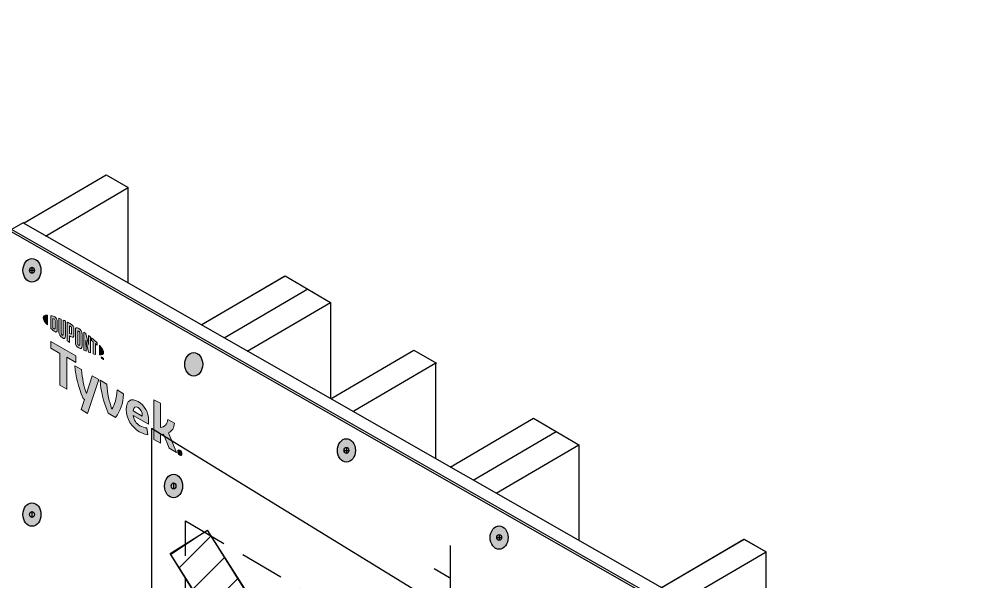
# Model space of a CAD drawing. Extents: x -1392 to 5791, y -3809 to 1722.
# Drawn here: x 3655.4 to 4040.7, y -2620.4 to -2391.5 of the extents above; entities that cross this region are included whole.
import ezdxf

# ---------------------------------------------------------------- set-up
doc = ezdxf.new("R2010")
doc.units = 0
doc.header["$MEASUREMENT"] = 0
doc.linetypes.add('AI-Linetype-60', pattern=[27, 18, -9])
doc.linetypes.add('AI-Linetype-63', pattern=[27, 18, -9])
for name, color, linetype, lineweight in [('G-ANNO-TTLB', 7, 'Continuous', 0), ('Layer 12', 7, 'Continuous', 0), ('TYVEK', 7, 'Continuous', 0), ('WALL SCRATCH', 7, 'Continuous', 0), ('X-REF - TRACED', 7, 'Continuous', 0)]:
    doc.layers.add(name, color=color, linetype=linetype, lineweight=lineweight)

# ---------------------------------------------------------------- blocks, each defined once
blk = doc.blocks.new('Block_132')
at = {"layer": 'WALL SCRATCH', "true_color": 0x003b71, "transparency": 33554687}
h = blk.add_hatch(color=156, dxfattribs=at)
h.dxf.hatch_style = 2
edge = h.paths.add_edge_path()
edge.add_ellipse((3718.38, -2684.45), major_axis=(0, 4.78), ratio=0.766948, start_angle=0, end_angle=360)
at = {"layer": 'WALL SCRATCH', "color": 18, "lineweight": 25, "true_color": 0x080808}
for p, q in [((3717.4, -2684.42), (3719.35, -2684.42)), ((3718.38, -2683.19), (3718.38, -2685.66))]:
    blk.add_line(p, q, dxfattribs=at)
at = {"layer": 'WALL SCRATCH', "color": 8, "lineweight": 25, "true_color": 0x808080}
blk.add_lwpolyline([(3717.86, -2680.03)], dxfattribs=at)
at = {"layer": 'WALL SCRATCH', "color": 18, "lineweight": 25, "true_color": 0x000000}
blk.add_ellipse((3718.38, -2684.45), major_axis=(0, 4.78), ratio=0.766948, dxfattribs=at)
at = {"layer": 'WALL SCRATCH', "color": 18, "lineweight": 25, "true_color": 0x080808}
blk.add_ellipse((3718.38, -2684.42), major_axis=(0, 1.23), ratio=0.788846, dxfattribs=at)
blk = doc.blocks.new('Block_133')
at = {"layer": 'WALL SCRATCH', "true_color": 0x003b71, "transparency": 33554687}
h = blk.add_hatch(color=156, dxfattribs=at)
h.dxf.hatch_style = 2
edge = h.paths.add_edge_path()
edge.add_ellipse((3718.38, -2581.68), major_axis=(0, 4.78), ratio=0.766948, start_angle=0, end_angle=360)
at = {"layer": 'WALL SCRATCH', "color": 18, "lineweight": 25, "true_color": 0x080808}
blk.add_line((3718.38, -2580.41), (3718.38, -2582.88), dxfattribs=at)
at = {"layer": 'WALL SCRATCH', "color": 18, "lineweight": 25, "true_color": 0x000000}
blk.add_ellipse((3718.38, -2581.68), major_axis=(0, 4.78), ratio=0.766948, dxfattribs=at)
at = {"layer": 'WALL SCRATCH', "color": 18, "lineweight": 25, "true_color": 0x080808}
blk.add_ellipse((3718.38, -2581.65), major_axis=(0, 1.23), ratio=0.788846, dxfattribs=at)
blk = doc.blocks.new('Block_134')
at = {"layer": 'WALL SCRATCH', "true_color": 0x003b71, "transparency": 33554687}
h = blk.add_hatch(color=156, dxfattribs=at)
h.dxf.hatch_style = 2
edge = h.paths.add_edge_path()
edge.add_spline(control_points=[(3718.38, -2792.01), (3719.95, -2792.01), (3721.3, -2790.71), (3721.82, -2788.89), (3721.82, -2788.89), (3717.4, -2782.62), (3717.4, -2782.62), (3715.85, -2783.17), (3714.71, -2785.03), (3714.71, -2787.23), (3714.71, -2789.87), (3716.35, -2792.01), (3718.38, -2792.01)], knot_values=[0, 0, 0, 0, 1, 1, 1, 2, 2, 2, 3, 3, 3, 4, 4, 4, 4], degree=3, periodic=0)
at = {"layer": 'WALL SCRATCH', "color": 18, "lineweight": 25, "true_color": 0x080808}
for p, q in [((3718.38, -2785.96), (3718.38, -2788.43)), ((3717.4, -2787.2), (3719.35, -2787.2))]:
    blk.add_line(p, q, dxfattribs=at)
at = {"layer": 'WALL SCRATCH', "color": 8, "lineweight": 25, "true_color": 0x808080}
blk.add_lwpolyline([(3717.86, -2792.34)], dxfattribs=at)
at = {"layer": 'WALL SCRATCH', "color": 18, "lineweight": 25, "true_color": 0x080808}
blk.add_ellipse((3718.38, -2787.2), major_axis=(0, 1.23), ratio=0.788846, dxfattribs=at)
at = {"layer": 'WALL SCRATCH', "color": 18, "lineweight": 25, "true_color": 0x000000}
blk.add_open_spline([(3718.38, -2792.01), (3719.95, -2792.01), (3721.3, -2790.71), (3721.82, -2788.89), (3721.82, -2788.89), (3717.4, -2782.62), (3717.4, -2782.62), (3715.85, -2783.17), (3714.71, -2785.03), (3714.71, -2787.23), (3714.71, -2789.87), (3716.35, -2792.01), (3718.38, -2792.01)], degree=3, knots=[0, 0, 0, 0, 1, 1, 1, 2, 2, 2, 3, 3, 3, 4, 4, 4, 4], dxfattribs=at)
blk = doc.blocks.new('Block_131')
at = {"layer": 'WALL SCRATCH'}
for name in ['Block_133', 'Block_132', 'Block_134']:
    blk.add_blockref(name, (0, 0), dxfattribs=at)
blk = doc.blocks.new('Block_130')
at = {"layer": 'WALL SCRATCH'}
blk.add_blockref('Block_131', (0, 0), dxfattribs=at)
blk = doc.blocks.new('Block_145')
at = {"layer": 'WALL SCRATCH', "true_color": 0x003b71, "transparency": 33554687}
h = blk.add_hatch(color=156, dxfattribs=at)
h.dxf.hatch_style = 2
edge = h.paths.add_edge_path()
edge.add_ellipse((3718.38, -2684.45), major_axis=(0, 4.78), ratio=0.766948, start_angle=0, end_angle=360)
at = {"layer": 'WALL SCRATCH', "color": 18, "lineweight": 25, "true_color": 0x080808}
for p, q in [((3717.4, -2684.42), (3719.35, -2684.42)), ((3718.38, -2683.19), (3718.38, -2685.66))]:
    blk.add_line(p, q, dxfattribs=at)
at = {"layer": 'WALL SCRATCH', "color": 8, "lineweight": 25, "true_color": 0x808080}
blk.add_lwpolyline([(3717.86, -2680.03)], dxfattribs=at)
at = {"layer": 'WALL SCRATCH', "color": 18, "lineweight": 25, "true_color": 0x000000}
blk.add_ellipse((3718.38, -2684.45), major_axis=(0, 4.78), ratio=0.766948, dxfattribs=at)
at = {"layer": 'WALL SCRATCH', "color": 18, "lineweight": 25, "true_color": 0x080808}
blk.add_ellipse((3718.38, -2684.42), major_axis=(0, 1.23), ratio=0.788846, dxfattribs=at)
blk = doc.blocks.new('Block_146')
at = {"layer": 'WALL SCRATCH', "true_color": 0x003b71, "transparency": 33554687}
h = blk.add_hatch(color=156, dxfattribs=at)
h.dxf.hatch_style = 2
edge = h.paths.add_edge_path()
edge.add_ellipse((3718.38, -2581.68), major_axis=(0, 4.78), ratio=0.766948, start_angle=0, end_angle=360)
at = {"layer": 'WALL SCRATCH', "color": 18, "lineweight": 25, "true_color": 0x080808}
blk.add_line((3718.38, -2580.41), (3718.38, -2582.88), dxfattribs=at)
at = {"layer": 'WALL SCRATCH', "color": 18, "lineweight": 25, "true_color": 0x000000}
blk.add_ellipse((3718.38, -2581.68), major_axis=(0, 4.78), ratio=0.766948, dxfattribs=at)
at = {"layer": 'WALL SCRATCH', "color": 18, "lineweight": 25, "true_color": 0x080808}
blk.add_ellipse((3718.38, -2581.65), major_axis=(0, 1.23), ratio=0.788846, dxfattribs=at)
blk = doc.blocks.new('Block_147')
at = {"layer": 'WALL SCRATCH', "true_color": 0x003b71, "transparency": 33554687}
h = blk.add_hatch(color=156, dxfattribs=at)
h.dxf.hatch_style = 2
edge = h.paths.add_edge_path()
edge.add_spline(control_points=[(3718.38, -2792.01), (3719.95, -2792.01), (3721.3, -2790.71), (3721.82, -2788.89), (3721.82, -2788.89), (3717.4, -2782.62), (3717.4, -2782.62), (3715.85, -2783.17), (3714.71, -2785.03), (3714.71, -2787.23), (3714.71, -2789.87), (3716.35, -2792.01), (3718.38, -2792.01)], knot_values=[0, 0, 0, 0, 1, 1, 1, 2, 2, 2, 3, 3, 3, 4, 4, 4, 4], degree=3, periodic=0)
at = {"layer": 'WALL SCRATCH', "color": 18, "lineweight": 25, "true_color": 0x080808}
for p, q in [((3718.38, -2785.96), (3718.38, -2788.43)), ((3717.4, -2787.2), (3719.35, -2787.2))]:
    blk.add_line(p, q, dxfattribs=at)
at = {"layer": 'WALL SCRATCH', "color": 8, "lineweight": 25, "true_color": 0x808080}
blk.add_lwpolyline([(3717.86, -2792.34)], dxfattribs=at)
at = {"layer": 'WALL SCRATCH', "color": 18, "lineweight": 25, "true_color": 0x080808}
blk.add_ellipse((3718.38, -2787.2), major_axis=(0, 1.23), ratio=0.788846, dxfattribs=at)
at = {"layer": 'WALL SCRATCH', "color": 18, "lineweight": 25, "true_color": 0x000000}
blk.add_open_spline([(3718.38, -2792.01), (3719.95, -2792.01), (3721.3, -2790.71), (3721.82, -2788.89), (3721.82, -2788.89), (3717.4, -2782.62), (3717.4, -2782.62), (3715.85, -2783.17), (3714.71, -2785.03), (3714.71, -2787.23), (3714.71, -2789.87), (3716.35, -2792.01), (3718.38, -2792.01)], degree=3, knots=[0, 0, 0, 0, 1, 1, 1, 2, 2, 2, 3, 3, 3, 4, 4, 4, 4], dxfattribs=at)
blk = doc.blocks.new('Block_144')
at = {"layer": 'WALL SCRATCH'}
for name in ['Block_146', 'Block_145', 'Block_147']:
    blk.add_blockref(name, (0, 0), dxfattribs=at)
blk = doc.blocks.new('Block_143')
at = {"layer": 'WALL SCRATCH'}
blk.add_blockref('Block_144', (0, 0), dxfattribs=at)
blk = doc.blocks.new('Block_592')
at = {"layer": 'TYVEK', "true_color": 0x003b71, "transparency": 33554687}
h = blk.add_hatch(color=156, dxfattribs=at)
h.dxf.hatch_style = 2
edge = h.paths.add_edge_path()
edge.add_ellipse((3850.97, -2602.67), major_axis=(0, 4.78), ratio=0.766948, start_angle=0, end_angle=360)
at = {"layer": 'TYVEK', "color": 18, "lineweight": 25, "true_color": 0x000000}
for p, q in [((3850, -2602.64), (3851.95, -2602.64)), ((3850.97, -2601.41), (3850.97, -2603.87))]:
    blk.add_line(p, q, dxfattribs=at)
for centre, major_axis, ratio in [((3850.97, -2602.67), (0, 4.78), 0.766948), ((3850.97, -2602.64), (0, 1.23), 0.788846)]:
    blk.add_ellipse(centre, major_axis=major_axis, ratio=ratio, dxfattribs=at)
blk = doc.blocks.new('Block_593')
at = {"layer": 'TYVEK', "true_color": 0x003b71, "transparency": 33554687}
h = blk.add_hatch(color=156, dxfattribs=at)
h.dxf.hatch_style = 2
edge = h.paths.add_edge_path()
edge.add_ellipse((3788.77, -2567.18), major_axis=(0, 4.78), ratio=0.766948, start_angle=0, end_angle=360)
at = {"layer": 'TYVEK', "color": 18, "lineweight": 25, "true_color": 0x000000}
for p, q in [((3788.77, -2565.92), (3788.77, -2568.39)), ((3787.8, -2567.15), (3789.75, -2567.15))]:
    blk.add_line(p, q, dxfattribs=at)
blk.add_lwpolyline([(3788.26, -2562.82)], dxfattribs=at)
for centre, major_axis, ratio in [((3788.77, -2567.18), (0, 4.78), 0.766948), ((3788.77, -2567.15), (0, 1.23), 0.788846)]:
    blk.add_ellipse(centre, major_axis=major_axis, ratio=ratio, dxfattribs=at)
blk = doc.blocks.new('Block_594')
at = {"layer": 'TYVEK', "true_color": 0x003b71, "transparency": 33554687}
h = blk.add_hatch(color=156, dxfattribs=at)
h.dxf.hatch_style = 2
edge = h.paths.add_edge_path()
edge.add_ellipse((3660.71, -2493.84), major_axis=(0, 4.78), ratio=0.766948, start_angle=0, end_angle=360)
at = {"layer": 'TYVEK', "color": 18, "lineweight": 25, "true_color": 0x000000}
for p, q in [((3660.71, -2492.58), (3660.71, -2495.04)), ((3659.73, -2493.81), (3661.68, -2493.81))]:
    blk.add_line(p, q, dxfattribs=at)
for centre, major_axis, ratio in [((3660.71, -2493.84), (0, 4.78), 0.766948), ((3660.71, -2493.81), (0, 1.23), 0.788846)]:
    blk.add_ellipse(centre, major_axis=major_axis, ratio=ratio, dxfattribs=at)
blk = doc.blocks.new('Block_597')
at = {"layer": 'TYVEK', "true_color": 0x003b71, "transparency": 33554687}
h = blk.add_hatch(color=156, dxfattribs=at)
h.dxf.hatch_style = 2
edge = h.paths.add_edge_path()
edge.add_ellipse((3660.71, -2593.29), major_axis=(0, 4.78), ratio=0.766948, start_angle=0, end_angle=360)
at = {"layer": 'TYVEK', "color": 18, "lineweight": 25, "true_color": 0x000000}
blk.add_line((3660.71, -2592.03), (3660.71, -2594.5), dxfattribs=at)
for centre, major_axis, ratio in [((3660.71, -2593.29), (0, 4.78), 0.766948), ((3660.71, -2593.27), (0, 1.23), 0.788846)]:
    blk.add_ellipse(centre, major_axis=major_axis, ratio=ratio, dxfattribs=at)
blk = doc.blocks.new('Block_830')
at = {"layer": 'X-REF - TRACED', "true_color": 0x848484, "transparency": 33554687}
h = blk.add_hatch(color=252, dxfattribs=at)
h.dxf.hatch_style = 2
edge = h.paths.add_edge_path()
edge.add_spline(control_points=[(3665.29, -2513.09), (3665.29, -2513.81), (3665.9, -2514.84), (3666.97, -2516.04), (3666.97, -2516.04), (3666.97, -2512.1), (3666.97, -2512.1), (3665.9, -2512.06), (3665.29, -2512.38), (3665.29, -2513.09)], knot_values=[0, 0, 0, 0, 1, 1, 1, 2, 2, 2, 3, 3, 3, 3], degree=3, periodic=0)
h = blk.add_hatch(color=252, dxfattribs=at)
h.dxf.hatch_style = 2
edge = h.paths.add_edge_path()
edge.add_spline(control_points=[(3670.17, -2517.52), (3670.17, -2517.82), (3670.01, -2517.83), (3669.83, -2517.72), (3669.68, -2517.64), (3669.45, -2517.45), (3669.26, -2517.28), (3669.26, -2517.28), (3669.26, -2513.51), (3669.26, -2513.51), (3669.45, -2513.56), (3669.68, -2513.63), (3669.83, -2513.72), (3670.01, -2513.83), (3670.17, -2514.02), (3670.17, -2514.32), (3670.17, -2514.32), (3670.17, -2517.52), (3670.17, -2517.52)], knot_values=[0, 0, 0, 0, 1, 1, 1, 2, 2, 2, 3, 3, 3, 4, 4, 4, 5, 5, 5, 6, 6, 6, 6], degree=3, periodic=0)
edge = h.paths.add_edge_path()
edge.add_spline(control_points=[(3669.95, -2512.8), (3669.65, -2512.63), (3669.22, -2512.48), (3668.44, -2512.31), (3668.44, -2512.31), (3668.44, -2517.54), (3668.44, -2517.54), (3669.13, -2518.17), (3669.65, -2518.61), (3669.95, -2518.78), (3670.64, -2519.18), (3671.02, -2518.92), (3671.02, -2518.15), (3671.02, -2518.15), (3671.02, -2514.68), (3671.02, -2514.68), (3671.02, -2513.91), (3670.64, -2513.2), (3669.95, -2512.8)], knot_values=[0, 0, 0, 0, 1, 1, 1, 2, 2, 2, 3, 3, 3, 4, 4, 4, 5, 5, 5, 6, 6, 6, 6], degree=3, periodic=0)
h = blk.add_hatch(color=252, dxfattribs=at)
h.dxf.hatch_style = 2
edge = h.paths.add_edge_path()
edge.add_spline(control_points=[(3673.42, -2520.01), (3673.42, -2520.31), (3673.33, -2520.45), (3673, -2520.21), (3672.67, -2519.98), (3672.59, -2519.77), (3672.59, -2519.42), (3672.59, -2519.42), (3672.59, -2513.73), (3672.59, -2513.73), (3672.37, -2513.63), (3671.89, -2513.43), (3671.69, -2513.35), (3671.69, -2513.35), (3671.69, -2519.1), (3671.69, -2519.1), (3671.69, -2520.02), (3672.08, -2520.6), (3673, -2521.25), (3673.84, -2521.85), (3674.35, -2521.66), (3674.35, -2520.64), (3674.35, -2520.64), (3674.35, -2514.56), (3674.35, -2514.56), (3674.18, -2514.47), (3673.6, -2514.2), (3673.42, -2514.11), (3673.42, -2514.11), (3673.42, -2520.01), (3673.42, -2520.01)], knot_values=[0, 0, 0, 0, 1, 1, 1, 2, 2, 2, 3, 3, 3, 4, 4, 4, 5, 5, 5, 6, 6, 6, 7, 7, 7, 8, 8, 8, 9, 9, 9, 10, 10, 10, 10], degree=3, periodic=0)
h = blk.add_hatch(color=252, dxfattribs=at)
h.dxf.hatch_style = 2
edge = h.paths.add_edge_path()
edge.add_spline(control_points=[(3676.84, -2519.48), (3676.84, -2519.81), (3676.73, -2519.92), (3676.35, -2519.7), (3676.35, -2519.7), (3676.02, -2519.51), (3676.02, -2519.51), (3676.02, -2519.51), (3676.02, -2516.49), (3676.02, -2516.49), (3676.17, -2516.57), (3676.25, -2516.61), (3676.34, -2516.66), (3676.75, -2516.9), (3676.84, -2517.13), (3676.84, -2517.47), (3676.84, -2517.47), (3676.84, -2519.48), (3676.84, -2519.48)], knot_values=[0, 0, 0, 0, 1, 1, 1, 2, 2, 2, 3, 3, 3, 4, 4, 4, 5, 5, 5, 6, 6, 6, 6], degree=3, periodic=0)
edge = h.paths.add_edge_path()
edge.add_spline(control_points=[(3676.39, -2515.63), (3676.23, -2515.53), (3675.63, -2515.21), (3675.09, -2514.93), (3675.09, -2514.93), (3675.09, -2522.59), (3675.09, -2522.59), (3675.27, -2522.7), (3675.76, -2523.02), (3676.02, -2523.18), (3676.02, -2523.18), (3676.02, -2520.58), (3676.02, -2520.58), (3676.02, -2520.58), (3676.39, -2520.79), (3676.39, -2520.79), (3677.37, -2521.35), (3677.78, -2521.08), (3677.78, -2520.11), (3677.78, -2520.11), (3677.78, -2517.86), (3677.78, -2517.86), (3677.78, -2516.9), (3677.32, -2516.16), (3676.39, -2515.63)], knot_values=[0, 0, 0, 0, 1, 1, 1, 2, 2, 2, 3, 3, 3, 4, 4, 4, 5, 5, 5, 6, 6, 6, 7, 7, 7, 8, 8, 8, 8], degree=3, periodic=0)
h = blk.add_hatch(color=252, dxfattribs=at)
h.dxf.hatch_style = 2
edge = h.paths.add_edge_path()
edge.add_spline(control_points=[(3680.19, -2524.09), (3680.19, -2524.39), (3680.1, -2524.5), (3679.77, -2524.32), (3679.42, -2524.13), (3679.33, -2523.91), (3679.33, -2523.6), (3679.33, -2523.6), (3679.33, -2518.83), (3679.33, -2518.83), (3679.33, -2518.51), (3679.42, -2518.39), (3679.77, -2518.6), (3680.1, -2518.8), (3680.19, -2519.02), (3680.19, -2519.32), (3680.19, -2519.32), (3680.19, -2524.09), (3680.19, -2524.09)], knot_values=[0, 0, 0, 0, 1, 1, 1, 2, 2, 2, 3, 3, 3, 4, 4, 4, 5, 5, 5, 6, 6, 6, 6], degree=3, periodic=0)
edge = h.paths.add_edge_path()
edge.add_spline(control_points=[(3679.77, -2517.53), (3678.9, -2516.98), (3678.38, -2517.12), (3678.38, -2518.13), (3678.38, -2518.13), (3678.38, -2523.14), (3678.38, -2523.14), (3678.38, -2524.2), (3678.85, -2524.91), (3679.77, -2525.39), (3680.66, -2525.87), (3681.13, -2525.75), (3681.13, -2524.61), (3681.13, -2524.61), (3681.13, -2519.84), (3681.13, -2519.84), (3681.13, -2518.76), (3680.71, -2518.13), (3679.77, -2517.53)], knot_values=[0, 0, 0, 0, 1, 1, 1, 2, 2, 2, 3, 3, 3, 4, 4, 4, 5, 5, 5, 6, 6, 6, 6], degree=3, periodic=0)
h = blk.add_hatch(color=252, dxfattribs=at)
h.dxf.hatch_style = 2
edge = h.paths.add_edge_path()
edge.add_spline(control_points=[(3683.74, -2524.09), (3683.74, -2524.09), (3682.7, -2519.59), (3682.7, -2519.59), (3682.41, -2519.39), (3682.07, -2519.15), (3681.81, -2518.97), (3681.81, -2518.97), (3681.81, -2526.31), (3681.81, -2526.31), (3681.99, -2526.4), (3682.47, -2526.61), (3682.71, -2526.72), (3682.71, -2526.72), (3682.64, -2522.34), (3682.64, -2522.34), (3682.64, -2522.34), (3683.74, -2527.14), (3683.74, -2527.14), (3683.97, -2527.23), (3684.31, -2527.36), (3684.54, -2527.44), (3684.54, -2527.44), (3684.54, -2520.99), (3684.54, -2520.99), (3684.3, -2520.8), (3683.88, -2520.47), (3683.67, -2520.32), (3683.67, -2520.32), (3683.74, -2524.09), (3683.74, -2524.09)], knot_values=[0, 0, 0, 0, 1, 1, 1, 2, 2, 2, 3, 3, 3, 4, 4, 4, 5, 5, 5, 6, 6, 6, 7, 7, 7, 8, 8, 8, 9, 9, 9, 10, 10, 10, 10], degree=3, periodic=0)
h = blk.add_hatch(color=252, dxfattribs=at)
h.dxf.hatch_style = 2
edge = h.paths.add_edge_path()
edge.add_spline(control_points=[(3685, -2522.38), (3685.23, -2522.57), (3685.46, -2522.75), (3685.69, -2522.94), (3685.69, -2522.94), (3685.69, -2527.82), (3685.69, -2527.82), (3685.89, -2527.88), (3686.27, -2527.99), (3686.53, -2528.05), (3686.53, -2528.05), (3686.53, -2523.65), (3686.53, -2523.65), (3686.77, -2523.87), (3687, -2524.07), (3687.21, -2524.26), (3687.21, -2524.26), (3687.21, -2523.32), (3687.21, -2523.32), (3686.55, -2522.67), (3685.83, -2522.04), (3685, -2521.36), (3685, -2521.36), (3685, -2522.38), (3685, -2522.38)], knot_values=[0, 0, 0, 0, 1, 1, 1, 2, 2, 2, 3, 3, 3, 4, 4, 4, 5, 5, 5, 6, 6, 6, 7, 7, 7, 8, 8, 8, 8], degree=3, periodic=0)
h = blk.add_hatch(color=252, dxfattribs=at)
h.dxf.hatch_style = 2
edge = h.paths.add_edge_path()
edge.add_spline(control_points=[(3689.9, -2527.3), (3689.9, -2528.02), (3689.28, -2528.34), (3688.22, -2528.31), (3688.22, -2528.31), (3688.22, -2524.36), (3688.22, -2524.36), (3689.28, -2525.56), (3689.9, -2526.58), (3689.9, -2527.3)], knot_values=[0, 0, 0, 0, 1, 1, 1, 2, 2, 2, 3, 3, 3, 3], degree=3, periodic=0)
h = blk.add_hatch(color=252, dxfattribs=at)
h.dxf.hatch_style = 2
edge = h.paths.add_edge_path()
edge.add_spline(control_points=[(3689.4, -2529.38), (3689.4, -2529.38), (3689.5, -2529.44), (3689.5, -2529.44), (3689.5, -2529.44), (3689.65, -2529.8), (3689.65, -2529.8), (3689.65, -2529.8), (3689.8, -2529.61), (3689.8, -2529.61), (3689.8, -2529.61), (3689.9, -2529.67), (3689.9, -2529.67), (3689.9, -2529.67), (3689.9, -2530.24), (3689.9, -2530.24), (3689.9, -2530.24), (3689.8, -2530.19), (3689.8, -2530.19), (3689.8, -2530.19), (3689.8, -2529.78), (3689.8, -2529.78), (3689.8, -2529.78), (3689.65, -2529.97), (3689.65, -2529.97), (3689.65, -2529.97), (3689.64, -2529.96), (3689.64, -2529.96), (3689.64, -2529.96), (3689.49, -2529.6), (3689.49, -2529.6), (3689.49, -2529.6), (3689.49, -2530), (3689.49, -2530), (3689.49, -2530), (3689.4, -2529.95), (3689.4, -2529.95), (3689.4, -2529.95), (3689.4, -2529.38), (3689.4, -2529.38)], knot_values=[0, 0, 0, 0, 1, 1, 1, 2, 2, 2, 3, 3, 3, 4, 4, 4, 5, 5, 5, 6, 6, 6, 7, 7, 7, 8, 8, 8, 9, 9, 9, 10, 10, 10, 11, 11, 11, 12, 12, 12, 13, 13, 13, 13], degree=3, periodic=0)
edge = h.paths.add_edge_path()
edge.add_spline(control_points=[(3689.04, -2529.28), (3689.04, -2529.28), (3688.89, -2529.19), (3688.89, -2529.19), (3688.89, -2529.19), (3688.89, -2529.09), (3688.89, -2529.09), (3688.89, -2529.09), (3689.29, -2529.32), (3689.29, -2529.32), (3689.29, -2529.32), (3689.29, -2529.42), (3689.29, -2529.42), (3689.29, -2529.42), (3689.14, -2529.33), (3689.14, -2529.33), (3689.14, -2529.33), (3689.14, -2529.8), (3689.14, -2529.8), (3689.14, -2529.8), (3689.04, -2529.75), (3689.04, -2529.75), (3689.04, -2529.75), (3689.04, -2529.28), (3689.04, -2529.28)], knot_values=[0, 0, 0, 0, 1, 1, 1, 2, 2, 2, 3, 3, 3, 4, 4, 4, 5, 5, 5, 6, 6, 6, 7, 7, 7, 8, 8, 8, 8], degree=3, periodic=0)
at = {"layer": 'X-REF - TRACED'}
for points, knots in [([(3665.29, -2513.09), (3665.29, -2513.81), (3665.9, -2514.84), (3666.97, -2516.04), (3666.97, -2516.04), (3666.97, -2512.1), (3666.97, -2512.1), (3665.9, -2512.06), (3665.29, -2512.38), (3665.29, -2513.09)], [0, 0, 0, 0, 1, 1, 1, 2, 2, 2, 3, 3, 3, 3]), ([(3669.95, -2512.8), (3669.65, -2512.63), (3669.22, -2512.48), (3668.44, -2512.31), (3668.44, -2512.31), (3668.44, -2517.54), (3668.44, -2517.54), (3669.13, -2518.17), (3669.65, -2518.61), (3669.95, -2518.78), (3670.64, -2519.18), (3671.02, -2518.92), (3671.02, -2518.15), (3671.02, -2518.15), (3671.02, -2514.68), (3671.02, -2514.68), (3671.02, -2513.91), (3670.64, -2513.2), (3669.95, -2512.8)], [0, 0, 0, 0, 1, 1, 1, 2, 2, 2, 3, 3, 3, 4, 4, 4, 5, 5, 5, 6, 6, 6, 6]), ([(3670.17, -2517.52), (3670.17, -2517.82), (3670.01, -2517.83), (3669.83, -2517.72), (3669.68, -2517.64), (3669.45, -2517.45), (3669.26, -2517.28), (3669.26, -2517.28), (3669.26, -2513.51), (3669.26, -2513.51), (3669.45, -2513.56), (3669.68, -2513.63), (3669.83, -2513.72), (3670.01, -2513.83), (3670.17, -2514.02), (3670.17, -2514.32), (3670.17, -2514.32), (3670.17, -2517.52), (3670.17, -2517.52)], [0, 0, 0, 0, 1, 1, 1, 2, 2, 2, 3, 3, 3, 4, 4, 4, 5, 5, 5, 6, 6, 6, 6]), ([(3673.42, -2520.01), (3673.42, -2520.31), (3673.33, -2520.45), (3673, -2520.21), (3672.67, -2519.98), (3672.59, -2519.77), (3672.59, -2519.42), (3672.59, -2519.42), (3672.59, -2513.73), (3672.59, -2513.73), (3672.37, -2513.63), (3671.89, -2513.43), (3671.69, -2513.35), (3671.69, -2513.35), (3671.69, -2519.1), (3671.69, -2519.1), (3671.69, -2520.02), (3672.08, -2520.6), (3673, -2521.25), (3673.84, -2521.85), (3674.35, -2521.66), (3674.35, -2520.64), (3674.35, -2520.64), (3674.35, -2514.56), (3674.35, -2514.56), (3674.18, -2514.47), (3673.6, -2514.2), (3673.42, -2514.11), (3673.42, -2514.11), (3673.42, -2520.01), (3673.42, -2520.01)], [0, 0, 0, 0, 1, 1, 1, 2, 2, 2, 3, 3, 3, 4, 4, 4, 5, 5, 5, 6, 6, 6, 7, 7, 7, 8, 8, 8, 9, 9, 9, 10, 10, 10, 10]), ([(3676.39, -2515.63), (3676.23, -2515.53), (3675.63, -2515.21), (3675.09, -2514.93), (3675.09, -2514.93), (3675.09, -2522.59), (3675.09, -2522.59), (3675.27, -2522.7), (3675.76, -2523.02), (3676.02, -2523.18), (3676.02, -2523.18), (3676.02, -2520.58), (3676.02, -2520.58), (3676.02, -2520.58), (3676.39, -2520.79), (3676.39, -2520.79), (3677.37, -2521.35), (3677.78, -2521.08), (3677.78, -2520.11), (3677.78, -2520.11), (3677.78, -2517.86), (3677.78, -2517.86), (3677.78, -2516.9), (3677.32, -2516.16), (3676.39, -2515.63)], [0, 0, 0, 0, 1, 1, 1, 2, 2, 2, 3, 3, 3, 4, 4, 4, 5, 5, 5, 6, 6, 6, 7, 7, 7, 8, 8, 8, 8]), ([(3676.84, -2519.48), (3676.84, -2519.81), (3676.73, -2519.92), (3676.35, -2519.7), (3676.35, -2519.7), (3676.02, -2519.51), (3676.02, -2519.51), (3676.02, -2519.51), (3676.02, -2516.49), (3676.02, -2516.49), (3676.17, -2516.57), (3676.25, -2516.61), (3676.34, -2516.66), (3676.75, -2516.9), (3676.84, -2517.13), (3676.84, -2517.47), (3676.84, -2517.47), (3676.84, -2519.48), (3676.84, -2519.48)], [0, 0, 0, 0, 1, 1, 1, 2, 2, 2, 3, 3, 3, 4, 4, 4, 5, 5, 5, 6, 6, 6, 6]), ([(3679.77, -2517.53), (3678.9, -2516.98), (3678.38, -2517.12), (3678.38, -2518.13), (3678.38, -2518.13), (3678.38, -2523.14), (3678.38, -2523.14), (3678.38, -2524.2), (3678.85, -2524.91), (3679.77, -2525.39), (3680.66, -2525.87), (3681.13, -2525.75), (3681.13, -2524.61), (3681.13, -2524.61), (3681.13, -2519.84), (3681.13, -2519.84), (3681.13, -2518.76), (3680.71, -2518.13), (3679.77, -2517.53)], [0, 0, 0, 0, 1, 1, 1, 2, 2, 2, 3, 3, 3, 4, 4, 4, 5, 5, 5, 6, 6, 6, 6]), ([(3680.19, -2524.09), (3680.19, -2524.39), (3680.1, -2524.5), (3679.77, -2524.32), (3679.42, -2524.13), (3679.33, -2523.91), (3679.33, -2523.6), (3679.33, -2523.6), (3679.33, -2518.83), (3679.33, -2518.83), (3679.33, -2518.51), (3679.42, -2518.39), (3679.77, -2518.6), (3680.1, -2518.8), (3680.19, -2519.02), (3680.19, -2519.32), (3680.19, -2519.32), (3680.19, -2524.09), (3680.19, -2524.09)], [0, 0, 0, 0, 1, 1, 1, 2, 2, 2, 3, 3, 3, 4, 4, 4, 5, 5, 5, 6, 6, 6, 6]), ([(3683.74, -2524.09), (3683.74, -2524.09), (3682.7, -2519.59), (3682.7, -2519.59), (3682.41, -2519.39), (3682.07, -2519.15), (3681.81, -2518.97), (3681.81, -2518.97), (3681.81, -2526.31), (3681.81, -2526.31), (3681.99, -2526.4), (3682.47, -2526.61), (3682.71, -2526.72), (3682.71, -2526.72), (3682.64, -2522.34), (3682.64, -2522.34), (3682.64, -2522.34), (3683.74, -2527.14), (3683.74, -2527.14), (3683.97, -2527.23), (3684.31, -2527.36), (3684.54, -2527.44), (3684.54, -2527.44), (3684.54, -2520.99), (3684.54, -2520.99), (3684.3, -2520.8), (3683.88, -2520.47), (3683.67, -2520.32), (3683.67, -2520.32), (3683.74, -2524.09), (3683.74, -2524.09)], [0, 0, 0, 0, 1, 1, 1, 2, 2, 2, 3, 3, 3, 4, 4, 4, 5, 5, 5, 6, 6, 6, 7, 7, 7, 8, 8, 8, 9, 9, 9, 10, 10, 10, 10]), ([(3685, -2522.38), (3685.23, -2522.57), (3685.46, -2522.75), (3685.69, -2522.94), (3685.69, -2522.94), (3685.69, -2527.82), (3685.69, -2527.82), (3685.89, -2527.88), (3686.27, -2527.99), (3686.53, -2528.05), (3686.53, -2528.05), (3686.53, -2523.65), (3686.53, -2523.65), (3686.77, -2523.87), (3687, -2524.07), (3687.21, -2524.26), (3687.21, -2524.26), (3687.21, -2523.32), (3687.21, -2523.32), (3686.55, -2522.67), (3685.83, -2522.04), (3685, -2521.36), (3685, -2521.36), (3685, -2522.38), (3685, -2522.38)], [0, 0, 0, 0, 1, 1, 1, 2, 2, 2, 3, 3, 3, 4, 4, 4, 5, 5, 5, 6, 6, 6, 7, 7, 7, 8, 8, 8, 8]), ([(3689.9, -2527.3), (3689.9, -2528.02), (3689.28, -2528.34), (3688.22, -2528.31), (3688.22, -2528.31), (3688.22, -2524.36), (3688.22, -2524.36), (3689.28, -2525.56), (3689.9, -2526.58), (3689.9, -2527.3)], [0, 0, 0, 0, 1, 1, 1, 2, 2, 2, 3, 3, 3, 3]), ([(3689.04, -2529.28), (3689.04, -2529.28), (3688.89, -2529.19), (3688.89, -2529.19), (3688.89, -2529.19), (3688.89, -2529.09), (3688.89, -2529.09), (3688.89, -2529.09), (3689.29, -2529.32), (3689.29, -2529.32), (3689.29, -2529.32), (3689.29, -2529.42), (3689.29, -2529.42), (3689.29, -2529.42), (3689.14, -2529.33), (3689.14, -2529.33), (3689.14, -2529.33), (3689.14, -2529.8), (3689.14, -2529.8), (3689.14, -2529.8), (3689.04, -2529.75), (3689.04, -2529.75), (3689.04, -2529.75), (3689.04, -2529.28), (3689.04, -2529.28)], [0, 0, 0, 0, 1, 1, 1, 2, 2, 2, 3, 3, 3, 4, 4, 4, 5, 5, 5, 6, 6, 6, 7, 7, 7, 8, 8, 8, 8]), ([(3689.4, -2529.38), (3689.4, -2529.38), (3689.5, -2529.44), (3689.5, -2529.44), (3689.5, -2529.44), (3689.65, -2529.8), (3689.65, -2529.8), (3689.65, -2529.8), (3689.8, -2529.61), (3689.8, -2529.61), (3689.8, -2529.61), (3689.9, -2529.67), (3689.9, -2529.67), (3689.9, -2529.67), (3689.9, -2530.24), (3689.9, -2530.24), (3689.9, -2530.24), (3689.8, -2530.19), (3689.8, -2530.19), (3689.8, -2530.19), (3689.8, -2529.78), (3689.8, -2529.78), (3689.8, -2529.78), (3689.65, -2529.97), (3689.65, -2529.97), (3689.65, -2529.97), (3689.64, -2529.96), (3689.64, -2529.96), (3689.64, -2529.96), (3689.49, -2529.6), (3689.49, -2529.6), (3689.49, -2529.6), (3689.49, -2530), (3689.49, -2530), (3689.49, -2530), (3689.4, -2529.95), (3689.4, -2529.95), (3689.4, -2529.95), (3689.4, -2529.38), (3689.4, -2529.38)], [0, 0, 0, 0, 1, 1, 1, 2, 2, 2, 3, 3, 3, 4, 4, 4, 5, 5, 5, 6, 6, 6, 7, 7, 7, 8, 8, 8, 9, 9, 9, 10, 10, 10, 11, 11, 11, 12, 12, 12, 13, 13, 13, 13])]:
    blk.add_open_spline(points, degree=3, knots=knots, dxfattribs=at)
blk = doc.blocks.new('Block_834')
at = {"layer": 'X-REF - TRACED', "true_color": 0x848484, "transparency": 33554687}
h = blk.add_hatch(color=252, dxfattribs=at)
h.dxf.hatch_style = 2
h.paths.add_polyline_path([(3678.55, -2528.63), (3668.44, -2522.79), (3668.44, -2525.54), (3672.09, -2527.64), (3672.09, -2540.64), (3674.9, -2542.26), (3674.9, -2529.26), (3678.55, -2531.37)])
h = blk.add_hatch(color=252, dxfattribs=at)
h.dxf.hatch_style = 2
edge = h.paths.add_edge_path()
edge.add_spline(control_points=[(3695.34, -2542.57), (3695.16, -2546.31), (3694.41, -2548.49), (3693.26, -2550.36), (3692.14, -2547.18), (3691.41, -2544.15), (3691.2, -2540.18), (3691.2, -2540.18), (3688.47, -2538.61), (3688.47, -2538.61), (3688.77, -2543.3), (3689.65, -2546.71), (3691.77, -2552), (3691.77, -2552), (3694.77, -2553.73), (3694.77, -2553.73), (3696.81, -2550.84), (3697.65, -2548.43), (3698.04, -2544.13), (3698.04, -2544.13), (3695.34, -2542.57), (3695.34, -2542.57)], knot_values=[0, 0, 0, 0, 1, 1, 1, 2, 2, 2, 3, 3, 3, 4, 4, 4, 5, 5, 5, 6, 6, 6, 7, 7, 7, 7], degree=3, periodic=0)
h = blk.add_hatch(color=252, dxfattribs=at)
h.dxf.hatch_style = 2
edge = h.paths.add_edge_path()
edge.add_spline(control_points=[(3701.91, -2551.02), (3701.91, -2551.02), (3705.63, -2553.17), (3705.63, -2553.17), (3705.63, -2553.17), (3705.63, -2552.9), (3705.63, -2552.9), (3705.63, -2551.64), (3705.04, -2550.38), (3703.97, -2549.76), (3702.83, -2549.1), (3702.08, -2549.59), (3701.91, -2551.02)], knot_values=[0, 0, 0, 0, 1, 1, 1, 2, 2, 2, 3, 3, 3, 4, 4, 4, 4], degree=3, periodic=0)
edge = h.paths.add_edge_path()
edge.add_spline(control_points=[(3707.85, -2560.79), (3706.99, -2560.74), (3705.71, -2560.32), (3704.42, -2559.57), (3701.26, -2557.75), (3699.1, -2554.21), (3699.1, -2550.48), (3699.1, -2546.9), (3701.08, -2545.62), (3703.97, -2547.28), (3706.53, -2548.77), (3708.22, -2551.83), (3708.22, -2554.84), (3708.22, -2555.52), (3708.18, -2556.08), (3708.14, -2556.51), (3708.14, -2556.51), (3701.95, -2552.93), (3701.95, -2552.93), (3702.2, -2554.87), (3703.12, -2556.22), (3704.69, -2557.12), (3705.65, -2557.68), (3706.57, -2557.96), (3707.42, -2558.04), (3707.42, -2558.04), (3707.85, -2560.79), (3707.85, -2560.79)], knot_values=[0, 0, 0, 0, 1, 1, 1, 2, 2, 2, 3, 3, 3, 4, 4, 4, 5, 5, 5, 6, 6, 6, 7, 7, 7, 8, 8, 8, 9, 9, 9, 9], degree=3, periodic=0)
h = blk.add_hatch(color=252, dxfattribs=at)
h.dxf.hatch_style = 2
edge = h.paths.add_edge_path()
edge.add_spline(control_points=[(3716.24, -2559.99), (3716.24, -2559.99), (3719.5, -2568.01), (3719.5, -2568.01), (3719.5, -2568.01), (3716.56, -2566.31), (3716.56, -2566.31), (3716.56, -2566.31), (3714.3, -2560.62), (3714.3, -2560.62), (3713.89, -2560.72), (3713.46, -2560.81), (3712.99, -2560.88), (3712.99, -2560.88), (3712.99, -2564.25), (3712.99, -2564.25), (3712.99, -2564.25), (3710.28, -2562.69), (3710.28, -2562.69), (3710.28, -2562.69), (3710.28, -2546.57), (3710.28, -2546.57), (3710.28, -2546.57), (3712.99, -2547.97), (3712.99, -2547.97), (3712.99, -2547.97), (3712.99, -2557.89), (3712.99, -2557.89), (3714.83, -2557.58), (3715.73, -2556.53), (3716.05, -2554.53), (3716.05, -2554.53), (3718.73, -2556.08), (3718.73, -2556.08), (3718.68, -2557.98), (3717.81, -2559.21), (3716.24, -2559.99)], knot_values=[0, 0, 0, 0, 1, 1, 1, 2, 2, 2, 3, 3, 3, 4, 4, 4, 5, 5, 5, 6, 6, 6, 7, 7, 7, 8, 8, 8, 9, 9, 9, 10, 10, 10, 11, 11, 11, 12, 12, 12, 12], degree=3, periodic=0)
at = {"layer": 'X-REF - TRACED'}
blk.add_lwpolyline([(3678.55, -2528.63), (3668.44, -2522.79), (3668.44, -2525.54), (3672.09, -2527.64), (3672.09, -2540.64), (3674.9, -2542.26), (3674.9, -2529.26), (3678.55, -2531.37)], close=True, dxfattribs=at)
for points, knots in [([(3695.34, -2542.57), (3695.16, -2546.31), (3694.41, -2548.49), (3693.26, -2550.36), (3692.14, -2547.18), (3691.41, -2544.15), (3691.2, -2540.18), (3691.2, -2540.18), (3688.47, -2538.61), (3688.47, -2538.61), (3688.77, -2543.3), (3689.65, -2546.71), (3691.77, -2552), (3691.77, -2552), (3694.77, -2553.73), (3694.77, -2553.73), (3696.81, -2550.84), (3697.65, -2548.43), (3698.04, -2544.13), (3698.04, -2544.13), (3695.34, -2542.57), (3695.34, -2542.57)], [0, 0, 0, 0, 1, 1, 1, 2, 2, 2, 3, 3, 3, 4, 4, 4, 5, 5, 5, 6, 6, 6, 7, 7, 7, 7]), ([(3707.85, -2560.79), (3706.99, -2560.74), (3705.71, -2560.32), (3704.42, -2559.57), (3701.26, -2557.75), (3699.1, -2554.21), (3699.1, -2550.48), (3699.1, -2546.9), (3701.08, -2545.62), (3703.97, -2547.28), (3706.53, -2548.77), (3708.22, -2551.83), (3708.22, -2554.84), (3708.22, -2555.52), (3708.18, -2556.08), (3708.14, -2556.51), (3708.14, -2556.51), (3701.95, -2552.93), (3701.95, -2552.93), (3702.2, -2554.87), (3703.12, -2556.22), (3704.69, -2557.12), (3705.65, -2557.68), (3706.57, -2557.96), (3707.42, -2558.04), (3707.42, -2558.04), (3707.85, -2560.79), (3707.85, -2560.79)], [0, 0, 0, 0, 1, 1, 1, 2, 2, 2, 3, 3, 3, 4, 4, 4, 5, 5, 5, 6, 6, 6, 7, 7, 7, 8, 8, 8, 9, 9, 9, 9]), ([(3716.24, -2559.99), (3716.24, -2559.99), (3719.5, -2568.01), (3719.5, -2568.01), (3719.5, -2568.01), (3716.56, -2566.31), (3716.56, -2566.31), (3716.56, -2566.31), (3714.3, -2560.62), (3714.3, -2560.62), (3713.89, -2560.72), (3713.46, -2560.81), (3712.99, -2560.88), (3712.99, -2560.88), (3712.99, -2564.25), (3712.99, -2564.25), (3712.99, -2564.25), (3710.28, -2562.69), (3710.28, -2562.69), (3710.28, -2562.69), (3710.28, -2546.57), (3710.28, -2546.57), (3710.28, -2546.57), (3712.99, -2547.97), (3712.99, -2547.97), (3712.99, -2547.97), (3712.99, -2557.89), (3712.99, -2557.89), (3714.83, -2557.58), (3715.73, -2556.53), (3716.05, -2554.53), (3716.05, -2554.53), (3718.73, -2556.08), (3718.73, -2556.08), (3718.68, -2557.98), (3717.81, -2559.21), (3716.24, -2559.99)], [0, 0, 0, 0, 1, 1, 1, 2, 2, 2, 3, 3, 3, 4, 4, 4, 5, 5, 5, 6, 6, 6, 7, 7, 7, 8, 8, 8, 9, 9, 9, 10, 10, 10, 11, 11, 11, 12, 12, 12, 12]), ([(3701.91, -2551.02), (3701.91, -2551.02), (3705.63, -2553.17), (3705.63, -2553.17), (3705.63, -2553.17), (3705.63, -2552.9), (3705.63, -2552.9), (3705.63, -2551.64), (3705.04, -2550.38), (3703.97, -2549.76), (3702.83, -2549.1), (3702.08, -2549.59), (3701.91, -2551.02)], [0, 0, 0, 0, 1, 1, 1, 2, 2, 2, 3, 3, 3, 4, 4, 4, 4])]:
    blk.add_open_spline(points, degree=3, knots=knots, dxfattribs=at)
blk = doc.blocks.new('Block_833')
at = {"layer": 'X-REF - TRACED', "true_color": 0x848484, "transparency": 33554687}
h = blk.add_hatch(color=252, dxfattribs=at)
h.dxf.hatch_style = 2
edge = h.paths.add_edge_path()
edge.add_spline(control_points=[(3685.28, -2536.77), (3685.28, -2536.77), (3682.85, -2544.01), (3682.85, -2544.01), (3681.82, -2540.98), (3681.15, -2538.05), (3680.94, -2534.26), (3680.94, -2534.26), (3678.22, -2532.69), (3678.22, -2532.69), (3678.51, -2537.38), (3679.39, -2540.79), (3681.51, -2546.08), (3681.51, -2546.08), (3682.06, -2546.39), (3682.06, -2546.39), (3682.06, -2546.39), (3680.67, -2550.53), (3680.67, -2550.53), (3680.67, -2550.53), (3683.38, -2552.1), (3683.38, -2552.1), (3683.38, -2552.1), (3687.99, -2538.33), (3687.99, -2538.33), (3687.99, -2538.33), (3685.28, -2536.77), (3685.28, -2536.77)], knot_values=[0, 0, 0, 0, 1, 1, 1, 2, 2, 2, 3, 3, 3, 4, 4, 4, 5, 5, 5, 6, 6, 6, 7, 7, 7, 8, 8, 8, 9, 9, 9, 9], degree=3, periodic=0)
at = {"layer": 'X-REF - TRACED'}
blk.add_open_spline([(3685.28, -2536.77), (3685.28, -2536.77), (3682.85, -2544.01), (3682.85, -2544.01), (3681.82, -2540.98), (3681.15, -2538.05), (3680.94, -2534.26), (3680.94, -2534.26), (3678.22, -2532.69), (3678.22, -2532.69), (3678.51, -2537.38), (3679.39, -2540.79), (3681.51, -2546.08), (3681.51, -2546.08), (3682.06, -2546.39), (3682.06, -2546.39), (3682.06, -2546.39), (3680.67, -2550.53), (3680.67, -2550.53), (3680.67, -2550.53), (3683.38, -2552.1), (3683.38, -2552.1), (3683.38, -2552.1), (3687.99, -2538.33), (3687.99, -2538.33), (3687.99, -2538.33), (3685.28, -2536.77), (3685.28, -2536.77)], degree=3, knots=[0, 0, 0, 0, 1, 1, 1, 2, 2, 2, 3, 3, 3, 4, 4, 4, 5, 5, 5, 6, 6, 6, 7, 7, 7, 8, 8, 8, 9, 9, 9, 9], dxfattribs=at)
blk.add_blockref('Block_834', (0, 0), dxfattribs=at)
blk = doc.blocks.new('Block_835')
at = {"layer": 'X-REF - TRACED', "true_color": 0x848484, "transparency": 33554687}
h = blk.add_hatch(color=252, dxfattribs=at)
h.dxf.hatch_style = 2
edge = h.paths.add_edge_path()
edge.add_spline(control_points=[(3720.8, -2567.7), (3720.8, -2567.7), (3720.8, -2567.99), (3720.8, -2567.99), (3720.8, -2567.99), (3720.91, -2568.06), (3720.91, -2568.06), (3721.02, -2568.12), (3721.08, -2568.12), (3721.08, -2568.01), (3721.08, -2567.9), (3721.02, -2567.83), (3720.91, -2567.76), (3720.91, -2567.76), (3720.8, -2567.7), (3720.8, -2567.7)], knot_values=[0, 0, 0, 0, 1, 1, 1, 2, 2, 2, 3, 3, 3, 4, 4, 4, 5, 5, 5, 5], degree=3, periodic=0)
edge = h.paths.add_edge_path()
edge.add_spline(control_points=[(3720.61, -2567.4), (3720.61, -2567.4), (3720.91, -2567.58), (3720.91, -2567.58), (3721.15, -2567.71), (3721.26, -2567.91), (3721.26, -2568.12), (3721.26, -2568.26), (3721.2, -2568.33), (3721.09, -2568.31), (3721.15, -2568.48), (3721.23, -2568.64), (3721.32, -2568.83), (3721.32, -2568.83), (3721.1, -2568.7), (3721.1, -2568.7), (3721.01, -2568.53), (3720.95, -2568.39), (3720.9, -2568.24), (3720.9, -2568.24), (3720.8, -2568.18), (3720.8, -2568.18), (3720.8, -2568.18), (3720.8, -2568.53), (3720.8, -2568.53), (3720.8, -2568.53), (3720.61, -2568.42), (3720.61, -2568.42), (3720.61, -2568.42), (3720.61, -2567.4), (3720.61, -2567.4)], knot_values=[0, 0, 0, 0, 1, 1, 1, 2, 2, 2, 3, 3, 3, 4, 4, 4, 5, 5, 5, 6, 6, 6, 7, 7, 7, 8, 8, 8, 9, 9, 9, 10, 10, 10, 10], degree=3, periodic=0)
edge = h.paths.add_edge_path()
edge.add_spline(control_points=[(3720.92, -2567.32), (3720.49, -2567.07), (3720.25, -2567.22), (3720.25, -2567.72), (3720.25, -2568.24), (3720.49, -2568.65), (3720.92, -2568.9), (3721.35, -2569.15), (3721.59, -2569.01), (3721.59, -2568.5), (3721.59, -2567.99), (3721.35, -2567.57), (3720.92, -2567.32)], knot_values=[0, 0, 0, 0, 1, 1, 1, 2, 2, 2, 3, 3, 3, 4, 4, 4, 4], degree=3, periodic=0)
edge = h.paths.add_edge_path()
edge.add_spline(control_points=[(3720.92, -2567.12), (3721.45, -2567.42), (3721.79, -2568.01), (3721.79, -2568.62), (3721.79, -2569.22), (3721.44, -2569.4), (3720.92, -2569.1), (3720.39, -2568.79), (3720.05, -2568.21), (3720.05, -2567.61), (3720.05, -2567), (3720.39, -2566.81), (3720.92, -2567.12)], knot_values=[0, 0, 0, 0, 1, 1, 1, 2, 2, 2, 3, 3, 3, 4, 4, 4, 4], degree=3, periodic=0)
at = {"layer": 'X-REF - TRACED'}
for points, knots in [([(3720.92, -2567.12), (3721.45, -2567.42), (3721.79, -2568.01), (3721.79, -2568.62), (3721.79, -2569.22), (3721.44, -2569.4), (3720.92, -2569.1), (3720.39, -2568.79), (3720.05, -2568.21), (3720.05, -2567.61), (3720.05, -2567), (3720.39, -2566.81), (3720.92, -2567.12)], [0, 0, 0, 0, 1, 1, 1, 2, 2, 2, 3, 3, 3, 4, 4, 4, 4]), ([(3720.92, -2567.32), (3720.49, -2567.07), (3720.25, -2567.22), (3720.25, -2567.72), (3720.25, -2568.24), (3720.49, -2568.65), (3720.92, -2568.9), (3721.35, -2569.15), (3721.59, -2569.01), (3721.59, -2568.5), (3721.59, -2567.99), (3721.35, -2567.57), (3720.92, -2567.32)], [0, 0, 0, 0, 1, 1, 1, 2, 2, 2, 3, 3, 3, 4, 4, 4, 4]), ([(3720.61, -2567.4), (3720.61, -2567.4), (3720.91, -2567.58), (3720.91, -2567.58), (3721.15, -2567.71), (3721.26, -2567.91), (3721.26, -2568.12), (3721.26, -2568.26), (3721.2, -2568.33), (3721.09, -2568.31), (3721.15, -2568.48), (3721.23, -2568.64), (3721.32, -2568.83), (3721.32, -2568.83), (3721.1, -2568.7), (3721.1, -2568.7), (3721.01, -2568.53), (3720.95, -2568.39), (3720.9, -2568.24), (3720.9, -2568.24), (3720.8, -2568.18), (3720.8, -2568.18), (3720.8, -2568.18), (3720.8, -2568.53), (3720.8, -2568.53), (3720.8, -2568.53), (3720.61, -2568.42), (3720.61, -2568.42), (3720.61, -2568.42), (3720.61, -2567.4), (3720.61, -2567.4)], [0, 0, 0, 0, 1, 1, 1, 2, 2, 2, 3, 3, 3, 4, 4, 4, 5, 5, 5, 6, 6, 6, 7, 7, 7, 8, 8, 8, 9, 9, 9, 10, 10, 10, 10]), ([(3720.8, -2567.7), (3720.8, -2567.7), (3720.8, -2567.99), (3720.8, -2567.99), (3720.8, -2567.99), (3720.91, -2568.06), (3720.91, -2568.06), (3721.02, -2568.12), (3721.08, -2568.12), (3721.08, -2568.01), (3721.08, -2567.9), (3721.02, -2567.83), (3720.91, -2567.76), (3720.91, -2567.76), (3720.8, -2567.7), (3720.8, -2567.7)], [0, 0, 0, 0, 1, 1, 1, 2, 2, 2, 3, 3, 3, 4, 4, 4, 5, 5, 5, 5])]:
    blk.add_open_spline(points, degree=3, knots=knots, dxfattribs=at)
blk = doc.blocks.new('Block_832')
at = {"layer": 'X-REF - TRACED'}
for name in ['Block_833', 'Block_835']:
    blk.add_blockref(name, (0, 0), dxfattribs=at)
blk = doc.blocks.new('Block_831')
at = {"layer": 'X-REF - TRACED'}
blk.add_blockref('Block_832', (0, 0), dxfattribs=at)
blk = doc.blocks.new('Block_829')
at = {"layer": 'X-REF - TRACED'}
for name in ['Block_830', 'Block_831']:
    blk.add_blockref(name, (0, 0), dxfattribs=at)

msp = doc.modelspace()

# ---------------------------------------------------------------- hatches: boundary and pattern name
at = {"layer": 'G-ANNO-TTLB', "true_color": 0xff00ff, "transparency": 33554687}
h = msp.add_hatch(color=6, dxfattribs=at)
edge = h.paths.add_edge_path()
edge.add_spline(control_points=[(5472, -3692.6), (5472, -3692.6), (2542.48, -3692.6), (2542.48, -3692.6), (2542.48, -3692.6), (2542.48, -1235.6), (2542.48, -1235.6), (2542.48, -1235.6), (5472, -1235.6), (5472, -1235.6), (5472, -1235.6), (5472, -3692.6), (5472, -3692.6)], knot_values=[0, 0, 0, 0, 1, 1, 1, 2, 2, 2, 3, 3, 3, 4, 4, 4, 4], degree=3, periodic=0)
edge = h.paths.add_edge_path()
edge.add_spline(control_points=[(2551.48, -1244.6), (2551.48, -1244.6), (2551.48, -3683.6), (2551.48, -3683.6), (2551.48, -3683.6), (5463, -3683.6), (5463, -3683.6), (5463, -3683.6), (5463, -1244.6), (5463, -1244.6), (5463, -1244.6), (2551.48, -1244.6), (2551.48, -1244.6)], knot_values=[0, 0, 0, 0, 1, 1, 1, 2, 2, 2, 3, 3, 3, 4, 4, 4, 4], degree=3, periodic=0)
edge.add_line((2551.48, -1244.6), (2551.48, -1244.6))
at = {"layer": 'Layer 12', "true_color": 0x000000, "transparency": 33554457}
h = msp.add_hatch(dxfattribs=at)
h.set_pattern_fill('_U', color=18, scale=10, angle=45, style=2, pattern_type=0)
h.set_pattern_definition([(45, (0, 0), (-7.071067, 7.07107), [])])
h.paths.add_polyline_path([(3740.72, -2646.67), (3717.24, -2609.56), (3732.25, -2599.61), (3756.42, -2637.57)])
at = {"layer": 'TYVEK', "true_color": 0x003b71, "transparency": 33554687}
h = msp.add_hatch(color=156, dxfattribs=at)
h.dxf.hatch_style = 2
edge = h.paths.add_edge_path()
edge.add_ellipse((3726.57, -2532.11), major_axis=(0, 4.78), ratio=0.766948, start_angle=0, end_angle=360)

# ---------------------------------------------------------------- linework, layer by layer
at = {"layer": 'G-ANNO-TTLB'}
for points in [[(5472, -3692.6), (5472, -3692.6), (2542.48, -3692.6), (2542.48, -3692.6), (2542.48, -3692.6), (2542.48, -1235.6), (2542.48, -1235.6), (2542.48, -1235.6), (5472, -1235.6), (5472, -1235.6), (5472, -1235.6), (5472, -3692.6), (5472, -3692.6)], [(2551.48, -1244.6), (2551.48, -1244.6), (2551.48, -3683.6), (2551.48, -3683.6), (2551.48, -3683.6), (5463, -3683.6), (5463, -3683.6), (5463, -3683.6), (5463, -1244.6), (5463, -1244.6), (5463, -1244.6), (2551.48, -1244.6), (2551.48, -1244.6)]]:
    msp.add_open_spline(points, degree=3, knots=[0, 0, 0, 0, 1, 1, 1, 2, 2, 2, 3, 3, 3, 4, 4, 4, 4], dxfattribs=at)
at = {"layer": 'Layer 12'}
msp.add_lwpolyline([(3740.72, -2646.67), (3717.24, -2609.56), (3732.25, -2599.61), (3756.42, -2637.57)], close=True, dxfattribs=at)
at = {"layer": 'TYVEK', "color": 18, "lineweight": 25, "true_color": 0x000000}
for p, q in [((3652.2, -2478.04), (3920.99, -2631.52)), ((3716.99, -2609.15), (3732.25, -2599.61)), ((3755.98, -2637.57), (3732.25, -2599.61)), ((3740.72, -2647.11), (3716.99, -2609.15))]:
    msp.add_line(p, q, dxfattribs=at)
at = {"layer": 'TYVEK', "color": 1, "lineweight": 25, "true_color": 0xff0000}
for p, q in [((3830.98, -2605.9), (3830.98, -2688.72)), ((3824.53, -2615.27), (3830.69, -2618.93))]:
    msp.add_line(p, q, dxfattribs=at)
at = {"layer": 'TYVEK', "color": 4, "lineweight": 25, "true_color": 0x00ffff}
for points in [[(3757.41, -2474.88)], [(3797.5, -2529.89)]]:
    msp.add_lwpolyline(points, dxfattribs=at)
at = {"layer": 'TYVEK', "color": 1, "lineweight": 25, "true_color": 0xff0000}
for points in [[(3791.2, -2487.05)], [(3787.65, -2501.99)]]:
    msp.add_lwpolyline(points, dxfattribs=at)
at = {"layer": 'TYVEK', "color": 252, "linetype": 'AI-Linetype-63', "lineweight": 25, "true_color": 0x848484}
msp.add_lwpolyline([(3804.95, -2512.56)], dxfattribs=at)
at = {"layer": 'TYVEK', "color": 18, "linetype": 'AI-Linetype-60', "lineweight": 25, "true_color": 0x000000}
msp.add_lwpolyline([(3722.64, -2826.05), (3723.27, -2595.91), (3860.42, -2676.54), (3860.42, -2905.52)], dxfattribs=at)
at = {"layer": 'TYVEK', "color": 18, "lineweight": 25, "true_color": 0x000000}
msp.add_ellipse((3726.57, -2532.11), major_axis=(0, 4.78), ratio=0.766948, dxfattribs=at)
at = {"layer": 'WALL SCRATCH', "color": 33, "lineweight": 25, "true_color": 0xcc9966}
for p, q in [((3657.51, -2474.55), (3690.92, -2454.98)), ((3657.51, -2474.55), (3690.91, -2454.99)), ((3690.91, -2454.99), (3699.89, -2460.17)), ((3666.25, -2479.86), (3699.89, -2460.17)), ((3699.87, -2499.03), (3699.87, -2460.29)), ((3729.66, -2516.04), (3763.84, -2496.03)), ((3729.91, -2515.9), (3763.32, -2496.33)), ((3763.84, -2496.03), (3782.3, -2506.88)), ((3738.95, -2521.35), (3772.99, -2501.41)), ((3748.39, -2526.74), (3782.3, -2506.88)), ((3782.3, -2506.89), (3782.3, -2545.81)), ((3782.86, -2545.92), (3816.27, -2526.35)), ((3816.27, -2526.35), (3825.47, -2531.63)), ((3791.81, -2551.05), (3825.22, -2531.49)), ((3825.24, -2570.22), (3825.22, -2531.49)), ((3831.04, -2573.94), (3864.98, -2554.07)), ((3864.98, -2554.07), (3883.43, -2564.92)), ((3840.33, -2579.24), (3874.13, -2559.45)), ((3849.77, -2584.63), (3883.43, -2564.92)), ((3883.43, -2564.93), (3883.43, -2603.85)), ((3917.3, -2622.87), (3950.71, -2603.31)), ((3950.71, -2603.31), (3959.68, -2608.49)), ((3926.04, -2628.18), (3959.68, -2608.49)), ((3959.66, -3032.98), (3959.66, -2608.62))]:
    msp.add_line(p, q, dxfattribs=at)
at = {"layer": 'WALL SCRATCH', "color": 2, "lineweight": 25, "true_color": 0xffff00}
for p, q in [((3657.11, -2474.44), (3652.3, -2477.23)), ((3921.09, -2630.71), (3652.3, -2477.23)), ((3657.25, -2474.7), (3657, -2474.55)), ((3926.04, -2628.18), (3657.25, -2474.7))]:
    msp.add_line(p, q, dxfattribs=at)
at = {"layer": 'WALL SCRATCH', "color": 18, "lineweight": 25, "true_color": 0x000000}
for p, q in [((3709.36, -2558.28), (3709.53, -2840.6)), ((3879.4, -2662.43), (3709.36, -2558.28)), ((3709.36, -2558.28), (3709.53, -2840.6)), ((3879.4, -2662.43), (3709.36, -2558.28))]:
    msp.add_line(p, q, dxfattribs=at)
msp.add_lwpolyline([(3709.36, -2558.28)], dxfattribs=at)
msp.add_lwpolyline([(3709.36, -2558.28)], dxfattribs=at)
at = {"layer": 'WALL SCRATCH', "color": 8, "lineweight": 25, "true_color": 0x808080}
msp.add_lwpolyline([(3748.35, -2560.51)], dxfattribs=at)
msp.add_lwpolyline([(3748.35, -2560.51)], dxfattribs=at)
at = {"layer": 'WALL SCRATCH', "color": 252, "lineweight": 25, "true_color": 0x848484}
msp.add_lwpolyline([(3748.35, -2564.03)], dxfattribs=at)
msp.add_lwpolyline([(3748.35, -2564.03)], dxfattribs=at)
msp.add_lwpolyline([(3748.35, -2564.03)], dxfattribs=at)
msp.add_lwpolyline([(3748.35, -2564.03)], dxfattribs=at)
at = {"layer": 'WALL SCRATCH', "color": 33, "lineweight": 25, "true_color": 0xcc9966}
msp.add_lwpolyline([(3926.04, -2628.18), (3917.04, -2623.02), (3950.69, -2603.32), (3959.69, -2608.48)], dxfattribs=at)

# ---------------------------------------------------------------- block references
at = {"layer": 'TYVEK'}
for name in ['Block_594', 'Block_593', 'Block_597', 'Block_592']:
    msp.add_blockref(name, (0, 0), dxfattribs=at)
at = {"layer": 'WALL SCRATCH'}
for name in ['Block_130', 'Block_143']:
    msp.add_blockref(name, (0, 0), dxfattribs=at)
at = {"layer": 'X-REF - TRACED'}
msp.add_blockref('Block_829', (0, 0), dxfattribs=at)

doc.saveas('drawing.dxf')
